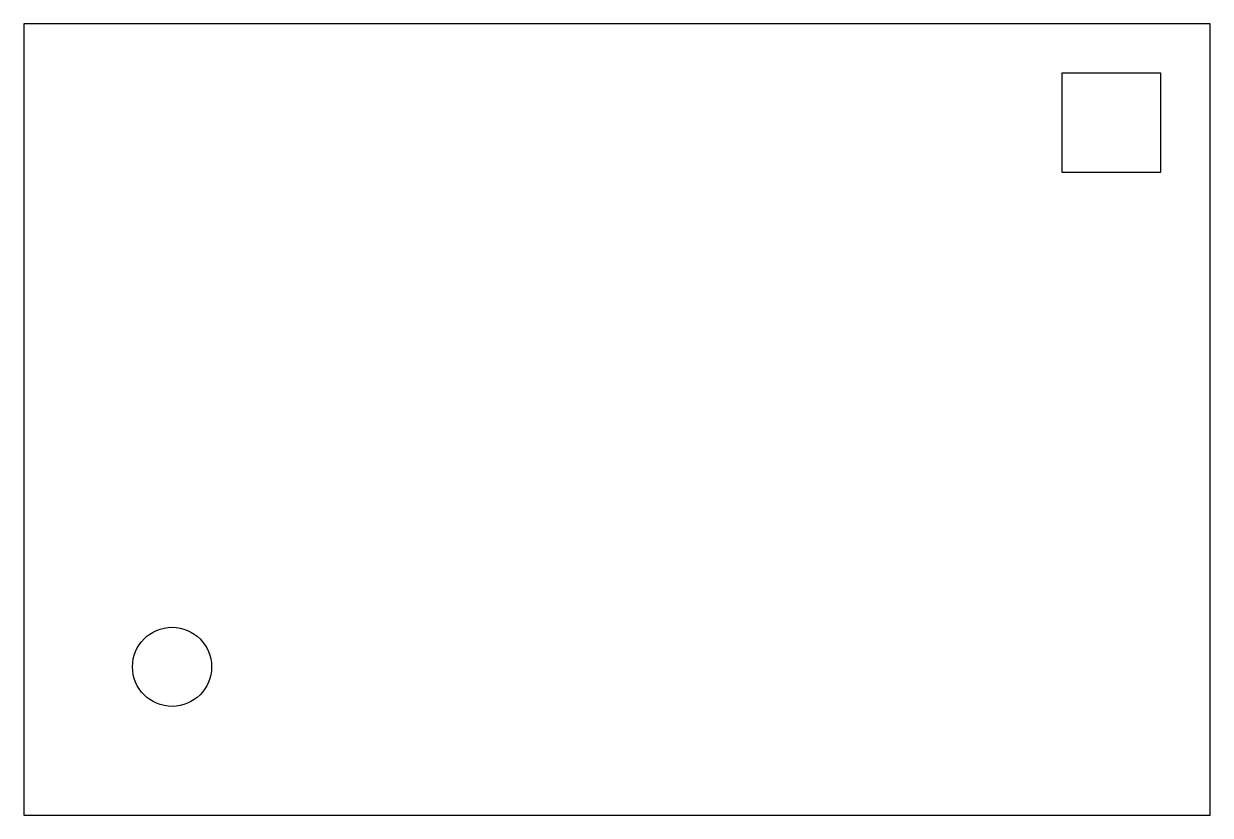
# Model space of a CAD drawing. Header units: metres. Extents: x 0 to 12000, y 0 to 8000.
import ezdxf

# ---------------------------------------------------------------- set-up
doc = ezdxf.new("R2010")
doc.units = ezdxf.units.M

msp = doc.modelspace()

# ---------------------------------------------------------------- linework, layer by layer
for points in [[(0, 0), (12000, 0), (12000, 8000), (0, 8000), (0, 0)], [(10500, 6500), (11500, 6500), (11500, 7500), (10500, 7500), (10500, 6500)]]:
    msp.add_lwpolyline(points, close=True)
msp.add_circle((1500, 1500), 400)

doc.saveas('drawing.dxf')
